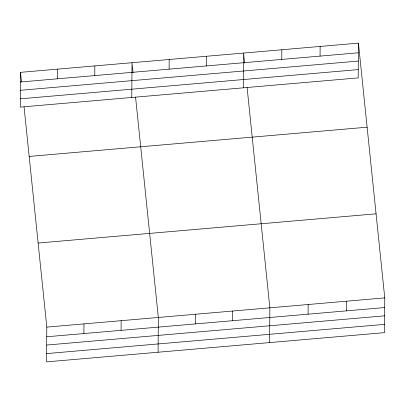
<?xml version="1.0" encoding="UTF-8"?>
<svg xmlns="http://www.w3.org/2000/svg" width="405" height="405" viewBox="0 0 405 405"><rect width="100%" height="100%" fill="white"/><g stroke="black" fill="none" stroke-linecap="round" stroke-linejoin="round"><path stroke-width="0.61" d="M20.493 72.348L20.25 107.112L358.192 77.892L358.435 43.127L20.493 72.348L21.465 81.759M24.057 106.854L46.808 327.108L46.565 361.873L384.507 332.652L384.75 297.888L358.435 43.127M57.601 78.798L57.667 69.133M83.911 333.558L83.982 323.894M94.775 75.583L94.841 65.919M121.085 330.343L121.156 320.679M131.772 97.468L132.015 62.709L133.053 72.743M158.087 352.228L158.33 317.469L135.579 97.215M169.123 69.154L169.189 59.494M195.433 323.914L195.504 314.255M206.292 65.939L206.363 56.28M232.607 320.699L232.678 311.04M243.294 87.824L243.537 53.065L244.574 63.104M269.608 342.584L269.851 307.825L247.101 87.571M281.769 59.413L281.834 49.754M308.083 314.174L308.149 304.514M320.066 56.103L320.137 46.443M346.381 310.863L346.452 301.204M20.427 82.007L358.369 52.792M20.366 90.295L358.314 61.074M20.306 98.825L358.253 69.609M29.175 156.421L367.122 127.2M38.121 243.04L376.068 213.82M46.808 327.108L384.75 297.888M46.737 336.768L384.684 307.552M46.681 345.055L384.623 315.834M46.621 353.585L384.563 324.37"/></g></svg>
